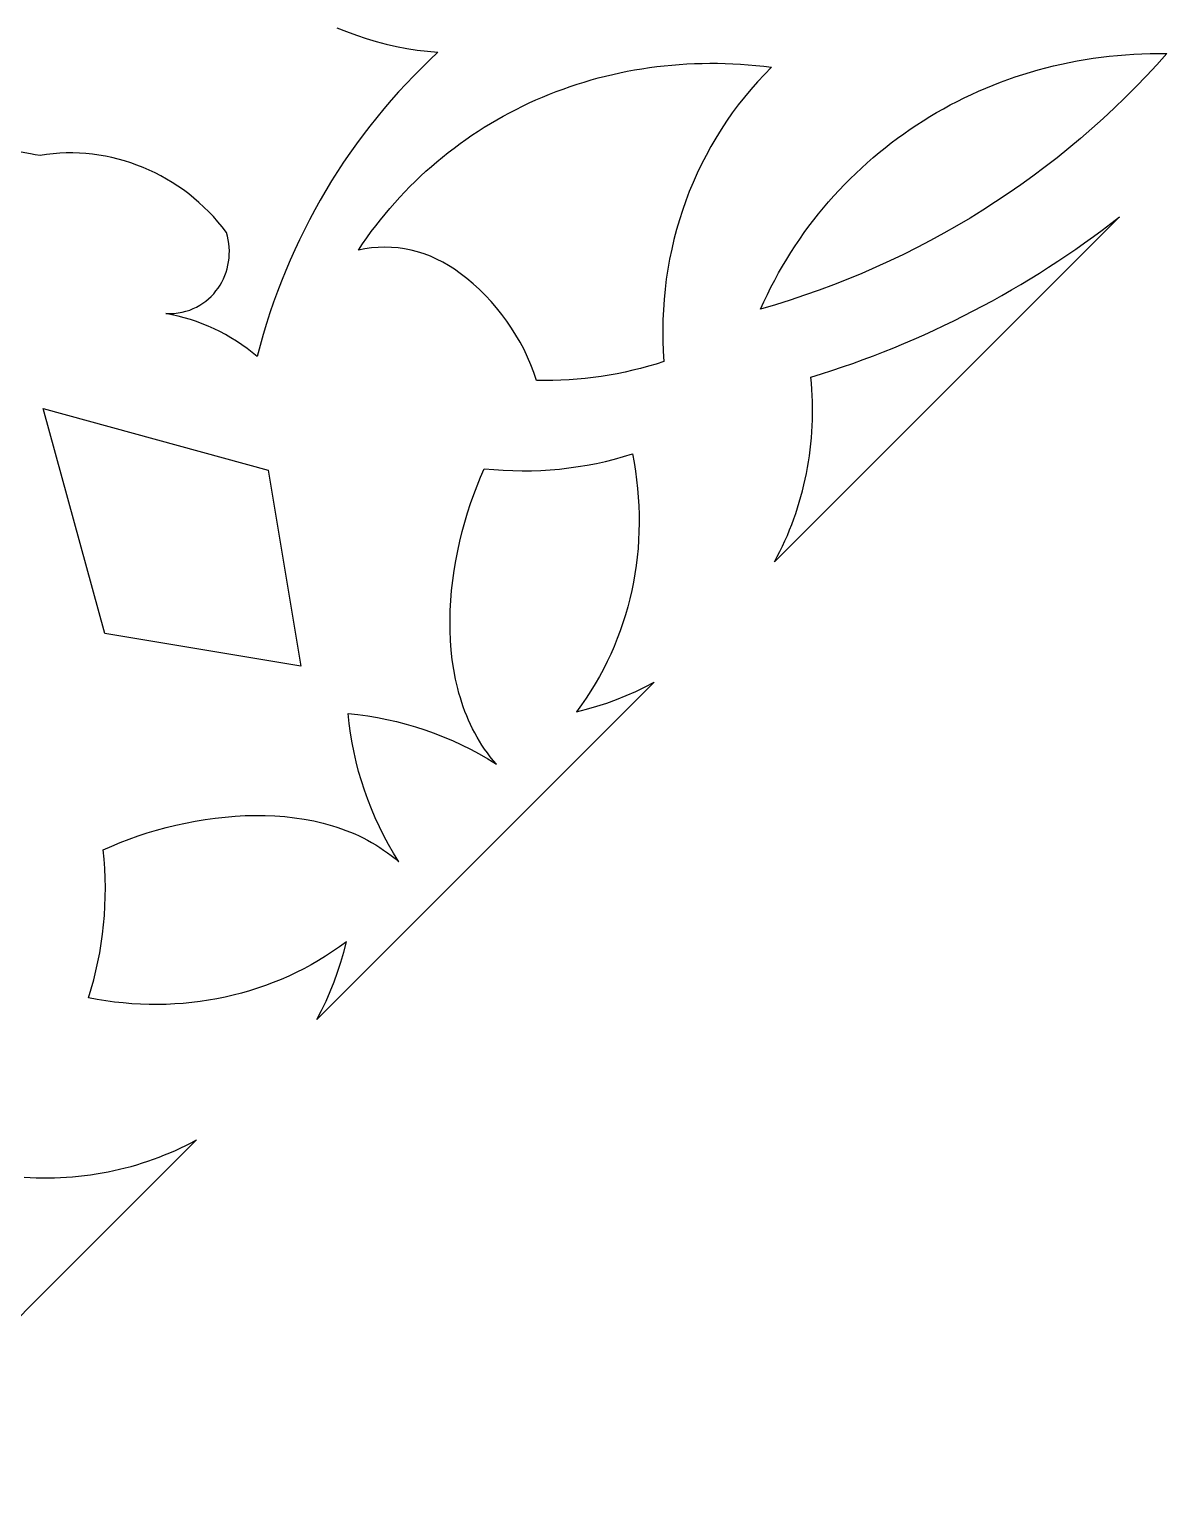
# Model space of a CAD drawing. Extents: x 1908 to 2928, y -299 to 721.
# Drawn here: x 2621 to 2682.6, y -174.6 to -95.8 of the extents above; entities that cross this region are included whole.
import ezdxf

# ---------------------------------------------------------------- set-up
doc = ezdxf.new("R2010")
doc.units = 0
doc.layers.add('BITMAP_LAYER', color=18, linetype='CONTINUOUS')

msp = doc.modelspace()

# ---------------------------------------------------------------- linework, layer by layer
at = {"layer": 'BITMAP_LAYER'}
for points in [[(2637.639, -95.722), (2638.161, -95.933), (2638.69, -96.128), (2639.225, -96.305), (2639.765, -96.466), (2640.311, -96.608), (2640.862, -96.733), (2641.417, -96.84), (2641.977, -96.929), (2642.54, -96.999), (2643.107, -97.051), (2642.664, -97.466), (2642.229, -97.889), (2641.802, -98.319), (2641.383, -98.756), (2640.973, -99.201), (2640.572, -99.652), (2640.179, -100.111), (2639.794, -100.577), (2639.418, -101.049), (2639.051, -101.528), (2638.693, -102.014), (2638.344, -102.506), (2638.003, -103.004), (2637.672, -103.509), (2637.349, -104.019), (2637.036, -104.536), (2636.732, -105.058), (2636.437, -105.586), (2636.152, -106.12), (2635.876, -106.659), (2635.61, -107.204), (2635.353, -107.753), (2635.105, -108.308), (2634.868, -108.869), (2634.64, -109.434), (2634.422, -110.003), (2634.214, -110.578), (2634.016, -111.157), (2633.827, -111.741), (2633.649, -112.329), (2633.481, -112.921), (2633.324, -113.517), (2633.052, -113.296), (2632.773, -113.085), (2632.489, -112.883), (2632.199, -112.691), (2631.903, -112.509), (2631.603, -112.337), (2631.297, -112.175), (2630.987, -112.024), (2630.672, -111.883), (2630.353, -111.752), (2630.031, -111.633), (2629.705, -111.524), (2629.375, -111.426), (2629.043, -111.34), (2628.708, -111.265), (2628.371, -111.201), (2628.604, -111.201), (2628.831, -111.187), (2629.051, -111.16), (2629.264, -111.12), (2629.469, -111.067), (2629.668, -111.003), (2629.858, -110.928), (2630.041, -110.841), (2630.216, -110.745), (2630.383, -110.638), (2630.542, -110.522), (2630.692, -110.397), (2630.834, -110.264), (2630.967, -110.123), (2631.091, -109.974), (2631.205, -109.819), (2631.311, -109.657), (2631.407, -109.49), (2631.493, -109.316), (2631.57, -109.138), (2631.637, -108.956), (2631.693, -108.77), (2631.739, -108.58), (2631.774, -108.387), (2631.799, -108.192), (2631.813, -107.995), (2631.816, -107.797), (2631.808, -107.597), (2631.788, -107.397), (2631.757, -107.198), (2631.713, -106.998), (2631.658, -106.8), (2631.432, -106.507), (2631.196, -106.224), (2630.952, -105.949), (2630.7, -105.684), (2630.44, -105.428), (2630.172, -105.182), (2629.896, -104.946), (2629.614, -104.72), (2629.325, -104.504), (2629.03, -104.298), (2628.729, -104.102), (2628.422, -103.917), (2628.109, -103.743), (2627.792, -103.579), (2627.469, -103.427), (2627.142, -103.285), (2626.812, -103.155), (2626.477, -103.036), (2626.139, -102.928), (2625.797, -102.833), (2625.453, -102.748), (2625.107, -102.676), (2624.758, -102.616), (2624.407, -102.568), (2624.054, -102.533), (2623.701, -102.51), (2623.346, -102.5), (2622.991, -102.502), (2622.635, -102.517), (2622.28, -102.546), (2621.925, -102.587), (2621.57, -102.642), (2621.313, -102.603), (2621.058, -102.557), (2620.554, -102.451)], [(2620.703, -157.951), (2621.033, -157.969), (2621.363, -157.981), (2621.693, -157.987), (2622.022, -157.986), (2622.349, -157.98), (2622.676, -157.968), (2623.002, -157.95), (2623.326, -157.925), (2623.65, -157.895), (2623.972, -157.859), (2624.293, -157.817), (2624.612, -157.769), (2624.93, -157.715), (2625.247, -157.656), (2625.561, -157.59), (2625.874, -157.519), (2626.185, -157.442), (2626.495, -157.36), (2626.802, -157.271), (2627.107, -157.177), (2627.41, -157.078), (2627.711, -156.972), (2628.01, -156.861), (2628.306, -156.745), (2628.6, -156.623), (2628.892, -156.495), (2629.181, -156.362), (2629.467, -156.223), (2629.75, -156.079), (2630.031, -155.929), (2611.357, -174.603)]]:
    msp.add_lwpolyline(points, dxfattribs=at)
for points in [[(2658.234, -97.648), (2658.65, -97.657), (2659.066, -97.673), (2659.484, -97.696), (2659.902, -97.726), (2660.321, -97.764), (2660.741, -97.809), (2661.162, -97.861), (2660.778, -98.251), (2660.407, -98.65), (2660.047, -99.059), (2659.7, -99.477), (2659.365, -99.903), (2659.043, -100.338), (2658.733, -100.782), (2658.436, -101.233), (2658.151, -101.692), (2657.879, -102.159), (2657.62, -102.633), (2657.374, -103.114), (2657.141, -103.601), (2656.922, -104.095), (2656.715, -104.595), (2656.522, -105.101), (2656.343, -105.613), (2656.177, -106.13), (2656.024, -106.653), (2655.886, -107.18), (2655.761, -107.712), (2655.65, -108.248), (2655.553, -108.788), (2655.471, -109.332), (2655.402, -109.88), (2655.348, -110.431), (2655.309, -110.985), (2655.283, -111.542), (2655.273, -112.102), (2655.277, -112.664), (2655.296, -113.228), (2655.33, -113.794), (2654.916, -113.926), (2654.5, -114.049), (2654.081, -114.163), (2653.659, -114.268), (2653.235, -114.364), (2652.808, -114.45), (2652.38, -114.528), (2651.949, -114.597), (2651.516, -114.657), (2651.081, -114.707), (2650.645, -114.748), (2650.208, -114.78), (2649.768, -114.803), (2649.328, -114.817), (2648.887, -114.821), (2648.444, -114.816), (2648.3, -114.389), (2648.139, -113.968), (2647.961, -113.554), (2647.767, -113.147), (2647.557, -112.748), (2647.332, -112.358), (2647.092, -111.977), (2646.837, -111.605), (2646.567, -111.243), (2646.284, -110.891), (2645.987, -110.549), (2645.676, -110.22), (2645.352, -109.901), (2645.016, -109.595), (2644.667, -109.302), (2644.306, -109.022), (2644.001, -108.8), (2643.687, -108.596), (2643.365, -108.411), (2643.035, -108.244), (2642.699, -108.096), (2642.356, -107.967), (2642.009, -107.857), (2641.658, -107.767), (2641.303, -107.696), (2640.946, -107.645), (2640.587, -107.614), (2640.228, -107.603), (2639.869, -107.612), (2639.511, -107.642), (2639.155, -107.692), (2638.802, -107.764), (2639.029, -107.425), (2639.262, -107.091), (2639.5, -106.762), (2639.744, -106.438), (2639.993, -106.12), (2640.247, -105.807), (2640.506, -105.499), (2640.77, -105.197), (2641.039, -104.9), (2641.313, -104.608), (2641.592, -104.322), (2641.875, -104.041), (2642.163, -103.766), (2642.456, -103.496), (2642.753, -103.232), (2643.055, -102.974), (2643.36, -102.721), (2643.67, -102.474), (2643.985, -102.233), (2644.303, -101.997), (2644.625, -101.768), (2644.951, -101.544), (2645.281, -101.326), (2645.615, -101.113), (2645.953, -100.907), (2646.294, -100.707), (2646.638, -100.513), (2646.986, -100.324), (2647.338, -100.142), (2647.693, -99.966), (2648.05, -99.796), (2648.412, -99.633), (2648.776, -99.475), (2649.143, -99.324), (2649.513, -99.179), (2649.886, -99.04), (2650.262, -98.908), (2650.64, -98.782), (2651.021, -98.663), (2651.404, -98.549), (2651.79, -98.443), (2652.179, -98.343), (2652.569, -98.249), (2652.962, -98.162), (2653.357, -98.082), (2653.754, -98.008), (2654.153, -97.941), (2654.554, -97.881), (2654.956, -97.828), (2655.361, -97.781), (2655.767, -97.741), (2656.175, -97.708), (2656.584, -97.682), (2656.994, -97.663), (2657.406, -97.651), (2657.82, -97.646)], [(2682.568, -97.113), (2682.018, -97.727), (2681.458, -98.331), (2680.887, -98.923), (2680.307, -99.505), (2679.716, -100.075), (2679.116, -100.635), (2678.506, -101.183), (2677.887, -101.72), (2677.258, -102.245), (2676.621, -102.759), (2675.974, -103.261), (2675.318, -103.752), (2674.654, -104.23), (2673.981, -104.697), (2673.299, -105.152), (2672.61, -105.594), (2671.912, -106.025), (2671.206, -106.443), (2670.492, -106.849), (2669.771, -107.242), (2669.042, -107.623), (2668.306, -107.991), (2667.562, -108.347), (2666.812, -108.689), (2666.054, -109.019), (2665.29, -109.335), (2664.519, -109.639), (2663.742, -109.929), (2662.958, -110.206), (2662.168, -110.469), (2661.372, -110.719), (2660.57, -110.956), (2660.752, -110.555), (2660.941, -110.158), (2661.137, -109.766), (2661.34, -109.38), (2661.549, -108.998), (2661.764, -108.621), (2661.986, -108.25), (2662.215, -107.883), (2662.449, -107.522), (2662.69, -107.166), (2662.937, -106.815), (2663.19, -106.469), (2663.448, -106.129), (2663.713, -105.794), (2663.983, -105.465), (2664.259, -105.141), (2664.541, -104.823), (2664.828, -104.51), (2665.121, -104.203), (2665.419, -103.902), (2665.722, -103.607), (2666.03, -103.317), (2666.344, -103.033), (2666.662, -102.756), (2666.986, -102.484), (2667.314, -102.218), (2667.647, -101.959), (2667.984, -101.705), (2668.327, -101.458), (2668.674, -101.217), (2669.025, -100.982), (2669.38, -100.754), (2669.74, -100.532), (2670.104, -100.317), (2670.473, -100.108), (2670.845, -99.905), (2671.221, -99.709), (2671.601, -99.52), (2671.985, -99.338), (2672.372, -99.162), (2672.763, -98.994), (2673.158, -98.832), (2673.556, -98.677), (2673.958, -98.529), (2674.362, -98.388), (2674.77, -98.254), (2675.182, -98.127), (2675.596, -98.007), (2676.013, -97.895), (2676.433, -97.79), (2676.855, -97.692), (2677.281, -97.602), (2677.709, -97.519), (2678.14, -97.443), (2678.573, -97.376), (2679.008, -97.315), (2679.446, -97.263), (2679.886, -97.218), (2680.328, -97.181), (2680.772, -97.151), (2681.219, -97.13), (2681.667, -97.116), (2682.116, -97.111)], [(2661.329, -124.631), (2661.478, -124.351), (2661.623, -124.067), (2661.761, -123.781), (2661.895, -123.492), (2662.022, -123.201), (2662.144, -122.907), (2662.261, -122.611), (2662.372, -122.312), (2662.477, -122.011), (2662.577, -121.708), (2662.671, -121.403), (2662.759, -121.095), (2662.842, -120.786), (2662.919, -120.475), (2662.99, -120.162), (2663.055, -119.847), (2663.115, -119.531), (2663.169, -119.213), (2663.216, -118.894), (2663.259, -118.573), (2663.295, -118.25), (2663.325, -117.927), (2663.349, -117.602), (2663.367, -117.277), (2663.38, -116.95), (2663.386, -116.622), (2663.386, -116.293), (2663.38, -115.964), (2663.368, -115.634), (2663.35, -115.303), (2663.326, -114.972), (2663.296, -114.64), (2663.867, -114.462), (2664.436, -114.278), (2665.001, -114.088), (2665.564, -113.891), (2666.125, -113.688), (2666.682, -113.479), (2667.236, -113.264), (2667.788, -113.043), (2668.336, -112.816), (2668.881, -112.582), (2669.423, -112.343), (2669.962, -112.097), (2670.498, -111.845), (2671.03, -111.588), (2671.56, -111.324), (2672.085, -111.055), (2672.608, -110.779), (2673.127, -110.498), (2673.642, -110.211), (2674.154, -109.918), (2674.662, -109.619), (2675.167, -109.315), (2675.668, -109.005), (2676.165, -108.689), (2676.658, -108.367), (2677.148, -108.04), (2677.634, -107.707), (2678.115, -107.368), (2678.593, -107.024), (2679.067, -106.674), (2679.537, -106.319), (2680.003, -105.958)], [(2633.916, -119.674), (2635.69, -130.291), (2625.074, -128.516), (2621.732, -116.333)], [(2653.723, -119.265), (2653.799, -119.733), (2653.863, -120.202), (2653.915, -120.671), (2653.954, -121.139), (2653.981, -121.606), (2653.997, -122.072), (2654, -122.537), (2653.991, -123), (2653.971, -123.462), (2653.938, -123.922), (2653.894, -124.38), (2653.838, -124.836), (2653.77, -125.289), (2653.691, -125.739), (2653.6, -126.186), (2653.497, -126.63), (2653.383, -127.07), (2653.257, -127.507), (2653.12, -127.94), (2652.972, -128.369), (2652.812, -128.794), (2652.641, -129.213), (2652.459, -129.629), (2652.266, -130.039), (2652.061, -130.444), (2651.845, -130.843), (2651.619, -131.237), (2651.381, -131.625), (2651.132, -132.007), (2650.873, -132.382), (2650.602, -132.751), (2651.157, -132.611), (2651.704, -132.454), (2652.244, -132.279), (2652.775, -132.087), (2653.299, -131.877), (2653.813, -131.65), (2654.318, -131.406), (2654.814, -131.146), (2636.545, -149.415), (2636.806, -148.919), (2637.049, -148.414), (2637.276, -147.899), (2637.486, -147.376), (2637.679, -146.844), (2637.854, -146.305), (2638.011, -145.757), (2638.15, -145.203), (2637.781, -145.473), (2637.406, -145.733), (2637.024, -145.981), (2636.636, -146.219), (2636.243, -146.446), (2635.843, -146.661), (2635.438, -146.866), (2635.028, -147.06), (2634.613, -147.242), (2634.193, -147.413), (2633.768, -147.573), (2633.34, -147.721), (2632.907, -147.858), (2632.47, -147.984), (2632.029, -148.098), (2631.585, -148.2), (2631.138, -148.291), (2630.688, -148.371), (2630.235, -148.439), (2629.78, -148.495), (2629.322, -148.539), (2628.862, -148.571), (2628.4, -148.592), (2627.936, -148.601), (2627.471, -148.597), (2627.005, -148.582), (2626.538, -148.555), (2626.07, -148.515), (2625.602, -148.464), (2625.133, -148.4), (2624.664, -148.324), (2624.195, -148.235), (2624.342, -147.754), (2624.476, -147.269), (2624.597, -146.781), (2624.705, -146.289), (2624.8, -145.794), (2624.883, -145.296), (2624.952, -144.796), (2625.009, -144.293), (2625.053, -143.788), (2625.083, -143.282), (2625.101, -142.774), (2625.106, -142.264), (2625.097, -141.753), (2625.076, -141.242), (2625.041, -140.73), (2624.993, -140.217), (2625.447, -140.019), (2625.913, -139.829), (2626.39, -139.648), (2626.878, -139.476), (2627.375, -139.314), (2627.881, -139.163), (2628.395, -139.023), (2628.916, -138.895), (2629.442, -138.779), (2629.974, -138.676), (2630.509, -138.586), (2631.047, -138.511), (2631.588, -138.45), (2632.129, -138.405), (2632.671, -138.375), (2633.211, -138.362), (2633.751, -138.366), (2634.287, -138.388), (2634.82, -138.427), (2635.348, -138.486), (2635.87, -138.564), (2636.387, -138.662), (2636.895, -138.78), (2637.147, -138.848), (2637.396, -138.92), (2637.642, -138.998), (2637.887, -139.082), (2638.128, -139.171), (2638.367, -139.265), (2638.604, -139.366), (2638.837, -139.472), (2639.067, -139.584), (2639.294, -139.702), (2639.518, -139.826), (2639.739, -139.956), (2639.956, -140.093), (2640.169, -140.235), (2640.379, -140.384), (2640.584, -140.539), (2640.786, -140.701), (2640.984, -140.869), (2640.7, -140.407), (2640.432, -139.938), (2640.177, -139.462), (2639.938, -138.98), (2639.713, -138.493), (2639.503, -138), (2639.308, -137.502), (2639.129, -136.999), (2638.964, -136.492), (2638.815, -135.981), (2638.682, -135.466), (2638.564, -134.949), (2638.462, -134.428), (2638.376, -133.905), (2638.306, -133.38), (2638.252, -132.853), (2638.779, -132.907), (2639.304, -132.977), (2639.828, -133.063), (2640.348, -133.165), (2640.866, -133.283), (2641.38, -133.416), (2641.891, -133.565), (2642.398, -133.729), (2642.901, -133.909), (2643.399, -134.104), (2643.892, -134.314), (2644.38, -134.538), (2644.862, -134.778), (2645.337, -135.032), (2645.807, -135.301), (2646.269, -135.584), (2646.101, -135.387), (2645.939, -135.185), (2645.784, -134.979), (2645.635, -134.77), (2645.492, -134.556), (2645.356, -134.339), (2645.226, -134.119), (2645.102, -133.895), (2644.983, -133.668), (2644.871, -133.438), (2644.765, -133.204), (2644.665, -132.968), (2644.57, -132.729), (2644.481, -132.487), (2644.398, -132.243), (2644.32, -131.996), (2644.247, -131.747), (2644.18, -131.496), (2644.061, -130.987), (2643.963, -130.471), (2643.885, -129.948), (2643.827, -129.42), (2643.787, -128.887), (2643.766, -128.351), (2643.762, -127.812), (2643.775, -127.271), (2643.804, -126.73), (2643.85, -126.188), (2643.91, -125.648), (2643.986, -125.11), (2644.075, -124.574), (2644.178, -124.043), (2644.294, -123.516), (2644.422, -122.996), (2644.562, -122.482), (2644.714, -121.976), (2644.875, -121.478), (2645.047, -120.99), (2645.228, -120.513), (2645.418, -120.047), (2645.617, -119.594), (2646.129, -119.642), (2646.641, -119.677), (2647.153, -119.698), (2647.663, -119.706), (2648.173, -119.702), (2648.681, -119.684), (2649.188, -119.653), (2649.693, -119.61), (2650.195, -119.553), (2650.696, -119.483), (2651.194, -119.401), (2651.688, -119.305), (2652.18, -119.197), (2652.669, -119.076), (2653.154, -118.942), (2653.635, -118.796)]]:
    msp.add_lwpolyline(points, close=True, dxfattribs=at)

doc.saveas('drawing.dxf')
